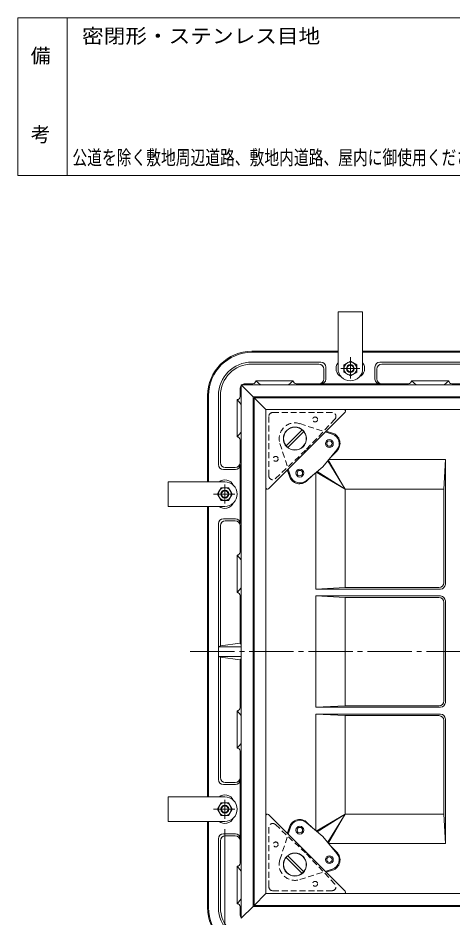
# Model space of a CAD drawing. Units: millimetres, scale not verified. Extents: x -960 to 881, y -687 to 688.
# Drawn here: x -960 to -519, y -226 to 688 of the extents above; entities that cross this region are included whole.
import ezdxf
from ezdxf.enums import TextEntityAlignment as Align

# ---------------------------------------------------------------- set-up
doc = ezdxf.new("R2010")
doc.units = ezdxf.units.MM
doc.header["$LTSCALE"] = 5
doc.linetypes.add('CHAIN2', pattern=[12, 9, -1, 1, -1])
doc.linetypes.add('DASHED1', pattern=[1.8, 1.2, -0.6])
for name, color, linetype, lineweight in [('3-0', 2, 'Continuous', 9), ('3-1', 2, 'Continuous', 9), ('3-2', 3, 'Continuous', 9), ('3-3', 4, 'Continuous', 9), ('3-4', 7, 'Continuous', 9), ('3-6', 6, 'Continuous', 9), ('F-0_F-0ﾚｲﾔ', 7, 'Continuous', 9)]:
    doc.layers.add(name, color=color, linetype=linetype, lineweight=lineweight)
doc.layers.add('F-4_F-4ﾚｲﾔ', color=2, linetype='Continuous')
doc.styles.add('ＭＳ ゴシック', font='')
doc.styles.get('ＭＳ ゴシック').set_extended_font_data('MS Gothic')

msp = doc.modelspace()

# ---------------------------------------------------------------- linework, layer by layer
at = {"layer": '3-0', "color": 7, "linetype": 'CHAIN2'}
msp.add_line((-785.055, 44.932), (-139.994, 44.932), dxfattribs=at)
at = {"layer": '3-1'}
for p, q in [((-722.432, 349.932), (-634.932, 349.932)), ((-722.432, 348.932), (-634.932, 348.932)), ((-609.932, 349.932), (-462.432, 349.932)), ((-609.932, 348.932), (-462.432, 348.932)), ((-722.432, 338.932), (-652.432, 338.932)), ((-622.432, 339.932), (-628.932, 336.179)), ((-592.432, 338.932), (-462.432, 338.932)), ((-722.432, 336.932), (-654.432, 336.932)), ((-649.432, 331.932), (-649.432, 321.932)), ((-647.432, 333.932), (-647.432, 321.707)), ((-628.932, 336.179), (-628.932, 328.685)), ((-597.432, 333.932), (-597.432, 321.707)), ((-595.432, 331.932), (-595.432, 321.932)), ((-590.432, 336.932), (-468.206, 336.932)), ((-713.582, 315.993), (-718.432, 319.941)), ((-622.432, 324.932), (-628.932, 328.685)), ((-622.432, 324.932), (-615.932, 328.685)), ((-555.582, 315.993), (-560.432, 319.941)), ((-734.432, 311.932), (-734.432, 303.932)), ((-729.432, 316.932), (-721.432, 316.932)), ((-713.582, 315.993), (-713.582, 315.732)), ((-685.282, 315.993), (-713.582, 315.993)), ((-685.282, 315.993), (-685.282, 315.732)), ((-677.432, 316.932), (-563.432, 316.932)), ((-592.432, 316.707), (-652.432, 316.707)), ((-555.582, 315.993), (-555.582, 315.732)), ((-527.282, 315.993), (-555.582, 315.993)), ((-527.282, 315.993), (-527.282, 315.732)), ((-519.432, 316.932), (-470.932, 316.932)), ((-767.432, 304.932), (-767.432, 217.432)), ((-766.432, 217.432), (-766.432, 304.932)), ((-756.432, 234.932), (-756.432, 304.932)), ((-754.432, 236.932), (-754.432, 304.932)), ((-733.494, 296.082), (-737.441, 300.932)), ((-733.494, 296.082), (-733.232, 296.082)), ((-733.494, 267.782), (-733.494, 296.082)), ((-733.494, 267.782), (-733.232, 267.782)), ((-734.432, 236.932), (-734.432, 259.932)), ((-751.432, 229.932), (-739.207, 229.932)), ((-749.432, 231.932), (-739.432, 231.932)), ((-734.207, 174.932), (-734.207, 234.932)), ((-757.432, 204.932), (-753.68, 211.432)), ((-753.68, 211.432), (-746.185, 211.432)), ((-742.432, 204.932), (-746.185, 211.432)), ((-742.432, 204.932), (-746.185, 198.432)), ((-767.432, 192.432), (-767.432, 44.932)), ((-766.432, 44.932), (-766.432, 192.432)), ((-756.432, 174.932), (-756.432, 44.932)), ((-751.432, 179.932), (-739.207, 179.932)), ((-749.432, 177.932), (-739.432, 177.932)), ((-754.432, 172.932), (-754.432, 50.706)), ((-734.432, 172.932), (-734.432, 145.932)), ((-733.494, 138.082), (-737.441, 142.932)), ((-733.494, 138.082), (-733.232, 138.082)), ((-733.494, 109.782), (-733.494, 138.082)), ((-733.494, 109.782), (-733.232, 109.782)), ((-734.432, 101.932), (-734.432, 99.949)), ((-734.432, 53.432), (-734.432, 99.949)), ((-754.432, 50.706), (-756.432, 49.932)), ((-756.432, 49.932), (-733.276, 49.932)), ((-734.432, 53.432), (-754.432, 50.706)), ((-733.232, 52.231), (-734.432, 53.432)), ((-767.432, -102.568), (-767.432, 44.932)), ((-766.432, -102.568), (-766.432, 44.932)), ((-756.432, -85.068), (-756.432, 44.932)), ((-754.432, 39.159), (-756.432, 39.932)), ((-756.432, 39.932), (-733.276, 39.932)), ((-734.432, 36.432), (-754.432, 39.159)), ((-754.432, -83.068), (-754.432, 39.159)), ((-733.232, 37.634), (-734.432, 36.432)), ((-734.432, -12.068), (-734.432, 36.432)), ((-733.494, -19.918), (-733.232, -19.918)), ((-733.494, -19.918), (-733.494, -48.218)), ((-733.494, -48.218), (-737.441, -53.068)), ((-733.494, -48.218), (-733.232, -48.218)), ((-734.432, -170.068), (-734.432, -56.068)), ((-751.432, -90.068), (-739.207, -90.068)), ((-749.432, -88.068), (-739.432, -88.068)), ((-734.207, -85.068), (-734.207, -145.068)), ((-742.432, -115.068), (-746.185, -108.568)), ((-757.432, -115.068), (-753.68, -121.568)), ((-742.432, -115.068), (-746.185, -121.568)), ((-767.432, -215.068), (-767.432, -127.568)), ((-766.432, -215.068), (-766.432, -127.568)), ((-753.68, -121.568), (-746.185, -121.568)), ((-756.432, -215.068), (-756.432, -145.068)), ((-751.432, -140.068), (-739.207, -140.068)), ((-749.432, -142.068), (-739.432, -142.068)), ((-754.432, -215.068), (-754.432, -147.068)), ((-733.494, -177.918), (-733.232, -177.918)), ((-733.494, -177.918), (-733.494, -206.218)), ((-733.494, -206.218), (-737.441, -211.068)), ((-733.494, -206.218), (-733.232, -206.218)), ((-734.432, -222.068), (-734.432, -214.068))]:
    msp.add_line(p, q, dxfattribs=at)
at = {"layer": '3-1', "linetype": 'CHAIN2'}
for p, q in [((-622.432, 343.995), (-622.432, 322.249)), ((-632.116, 332.432), (-612.914, 332.432)), ((-749.932, 214.616), (-749.932, 195.414)), ((-761.495, 204.932), (-739.749, 204.932)), ((-749.932, -124.751), (-749.932, -105.549)), ((-761.495, -115.068), (-739.749, -115.068))]:
    msp.add_line(p, q, dxfattribs=at)
at = {"layer": '3-1'}
for points in [[(-622.432, 339.932), (-615.932, 336.18), (-615.932, 328.685)], [(-685.282, 315.993), (-680.432, 319.941), (-718.433, 319.941)], [(-527.282, 315.993), (-522.432, 319.941), (-560.433, 319.941)], [(-733.494, 267.782), (-737.441, 262.932), (-737.441, 300.932)], [(-757.432, 204.932), (-753.68, 198.432), (-746.185, 198.432)], [(-733.494, 109.782), (-737.441, 104.932), (-737.441, 142.932)], [(-733.494, -19.918), (-737.441, -15.068), (-737.441, -53.068)], [(-757.432, -115.068), (-753.68, -108.568), (-746.185, -108.568)], [(-733.494, -177.918), (-737.441, -173.068), (-737.441, -211.068)]]:
    msp.add_lwpolyline(points, dxfattribs=at)
for centre, radius in [((-622.432, 332.427), 6.5), ((-622.432, 332.432), 4), ((-622.432, 332.432), 3.324), ((-749.927, 204.932), 6.5), ((-749.932, 204.932), 4), ((-749.932, 204.932), 3.324), ((-749.927, -115.068), 6.5), ((-749.932, -115.068), 4), ((-749.932, -115.068), 3.324)]:
    msp.add_circle(centre, radius, dxfattribs=at)
for centre, radius, start, end in [((-722.432, 304.932), 45, 90, 180), ((-722.432, 304.932), 44, 90, 180), ((-722.432, 304.932), 34, 90, 180), ((-652.432, 333.932), 5, 0, 90), ((-627.432, 332.432), 9.5, 142.13635, 244.43219), ((-617.432, 332.432), 9.5, 295.56781, 37.86365), ((-592.432, 333.932), 5, 90, 180), ((-722.432, 304.932), 32, 90, 180), ((-654.432, 331.932), 5, 0, 90), ((-590.432, 331.932), 5, 90, 180), ((-721.432, 319.932), 3, 270, 0.16173), ((-677.432, 319.932), 3, 179.83827, 270), ((-654.432, 321.932), 5, 270, 0), ((-652.432, 321.707), 5, 270, 0), ((-592.432, 321.707), 5, 180, 270), ((-590.432, 321.932), 5, 180, 270), ((-563.432, 319.932), 3, 270, 0.16173), ((-519.432, 319.932), 3, 179.83827, 270), ((-729.432, 311.932), 5, 139.4642, 180), ((-729.432, 311.932), 5, 90, 130.5358), ((-737.432, 303.932), 3, 269.83827, 0), ((-737.432, 259.932), 3, 0, 90.16173), ((-751.432, 234.932), 5, 180, 270), ((-749.432, 236.932), 5, 180, 270), ((-739.432, 236.932), 5, 270, 0), ((-739.207, 234.932), 5, 270, 0), ((-749.932, 209.932), 9.5, 25.56781, 127.86365), ((-749.932, 199.932), 9.5, 232.13635, 334.43219), ((-751.432, 174.932), 5, 90, 180), ((-749.432, 172.932), 5, 90, 180), ((-739.432, 172.932), 5, 0, 90), ((-739.207, 174.932), 5, 0, 90), ((-737.432, 145.932), 3, 269.83827, 0), ((-737.432, 101.932), 3, 0, 90.16173), ((-737.432, -12.068), 3, 269.83827, 0), ((-737.432, -56.068), 3, 0, 90.16173), ((-751.432, -85.068), 5, 180, 270), ((-749.432, -83.068), 5, 180, 270), ((-739.432, -83.068), 5, 270, 0), ((-739.207, -85.068), 5, 270, 0), ((-749.932, -110.068), 9.5, 25.56781, 127.86365), ((-749.932, -120.068), 9.5, 232.13635, 334.43219), ((-751.432, -145.068), 5, 90, 180), ((-749.432, -147.068), 5, 90, 180), ((-739.432, -147.068), 5, 0, 90), ((-739.207, -145.068), 5, 0, 90), ((-737.432, -170.068), 3, 269.83827, 0), ((-722.432, -215.068), 45, 180, 270), ((-722.432, -215.068), 44, 180, 270), ((-722.432, -215.068), 34, 180, 270), ((-722.432, -215.068), 32, 180, 270), ((-737.432, -214.068), 3, 0, 90.16173), ((-729.432, -222.068), 5, 180, 220.5358)]:
    msp.add_arc(centre, radius, start, end, dxfattribs=at)
at = {"layer": '3-2'}
for p, q in [((-647.781, 268.184), (-640.859, 265.948)), ((-646.986, 268.978), (-640.551, 266.9)), ((-636.154, 248.654), (-641.324, 243.484)), ((-627.576, 210.076), (-645.424, 238.551)), ((-627.576, 210.076), (-644.63, 239.507)), ((-525.932, 239.932), (-644.276, 239.932)), ((-525.932, 239.932), (-527.432, 210.076)), ((-525.932, 113.432), (-525.932, 239.932)), ((-686.479, 229.486), (-684.4, 223.051)), ((-685.684, 230.281), (-683.448, 223.359)), ((-660.984, 223.824), (-666.154, 218.654)), ((-657.432, 226.776), (-657.432, 108.432)), ((-627.576, 210.076), (-657.007, 227.129)), ((-627.576, 210.076), (-656.051, 227.924)), ((-627.576, 109.932), (-627.576, 210.076)), ((-627.576, 210.076), (-527.432, 210.076)), ((-527.432, 114.932), (-527.432, 210.076)), ((-657.432, 108.432), (-627.576, 109.932)), ((-532.432, 109.932), (-627.576, 109.932)), ((-530.932, 108.432), (-657.432, 108.432)), ((-657.432, 101.432), (-627.576, 99.932)), ((-657.432, 101.432), (-657.432, -11.568)), ((-530.932, 101.432), (-657.432, 101.432)), ((-627.576, -10.068), (-627.576, 99.932)), ((-532.432, 99.932), (-627.576, 99.932)), ((-527.432, 94.932), (-527.432, 44.932)), ((-525.932, 96.432), (-525.932, 44.932)), ((-527.432, -5.068), (-527.432, 44.932)), ((-525.932, -6.568), (-525.932, 44.932)), ((-657.432, -11.568), (-627.576, -10.068)), ((-530.932, -11.568), (-657.432, -11.568)), ((-532.432, -10.068), (-627.576, -10.068)), ((-657.432, -18.568), (-627.576, -20.068)), ((-530.932, -18.568), (-657.432, -18.568)), ((-657.432, -18.568), (-657.432, -136.911)), ((-627.576, -120.211), (-627.576, -20.068)), ((-532.432, -20.068), (-627.576, -20.068)), ((-527.432, -25.068), (-527.432, -120.211)), ((-525.932, -23.568), (-525.932, -150.068)), ((-627.576, -120.211), (-657.007, -137.265)), ((-627.576, -120.211), (-656.051, -138.06)), ((-627.576, -120.211), (-645.424, -148.686)), ((-627.576, -120.211), (-644.63, -149.642)), ((-527.432, -120.211), (-627.576, -120.211)), ((-525.932, -150.068), (-527.432, -120.211)), ((-686.479, -139.622), (-684.4, -133.187)), ((-685.684, -140.416), (-683.448, -133.494)), ((-660.984, -133.959), (-666.154, -128.79)), ((-644.276, -150.068), (-525.932, -150.068)), ((-636.154, -158.79), (-641.324, -153.62)), ((-647.781, -178.319), (-640.859, -176.084)), ((-646.986, -179.114), (-640.551, -177.035))]:
    msp.add_line(p, q, dxfattribs=at)
for centre, radius, start, end in [((-643.932, 256.432), 10, 44.18969, 72.09919), ((-643.932, 256.432), 11, 315, 72.09919), ((-673.932, 226.432), 11, 197.90081, 315), ((-673.932, 226.432), 10, 197.90081, 225.81031), ((-532.432, 114.932), 5, 270, 0), ((-530.932, 113.432), 5, 270, 0), ((-530.932, 96.432), 5, 0, 90), ((-532.432, 94.932), 5, 0, 90), ((-532.432, -5.068), 5, 270, 0), ((-530.932, -6.568), 5, 270, 0), ((-532.432, -25.068), 5, 0, 90), ((-530.932, -23.568), 5, 0, 90), ((-673.932, -136.568), 11, 45, 162.09919), ((-673.932, -136.568), 10, 134.18969, 162.09919), ((-643.932, -166.568), 11, 287.90081, 45), ((-643.932, -166.568), 10, 287.90081, 315.81031)]:
    msp.add_arc(centre, radius, start, end, dxfattribs=at)
at = {"layer": '3-3'}
for p, q in [((-634.932, 332.432), (-634.932, 389.932)), ((-708.232, 211.354), (-708.232, 290.732)), ((-628.854, 290.732), (-708.232, 290.732)), ((-627.793, 288.172), (-705.672, 210.293)), ((-687.7, 254.033), (-671.533, 270.2)), ((-685.932, 252.265), (-669.765, 268.432)), ((-647.883, 268.082), (-640.659, 265.748)), ((-650.247, 232.747), (-636.042, 249.841)), ((-685.582, 230.383), (-683.248, 223.159)), ((-650.247, 232.747), (-667.341, 218.541)), ((-749.932, 217.432), (-807.432, 217.432)), ((-749.932, -127.568), (-807.432, -127.568)), ((-708.232, -121.489), (-708.232, -200.868)), ((-627.793, -198.307), (-705.672, -120.428)), ((-685.582, -140.518), (-683.248, -133.294)), ((-650.247, -142.882), (-667.341, -128.677)), ((-650.247, -142.882), (-636.042, -159.976)), ((-687.7, -164.168), (-671.533, -180.335)), ((-685.932, -162.4), (-669.765, -178.567)), ((-647.883, -178.217), (-640.659, -175.884)), ((-628.854, -200.868), (-708.232, -200.868))]:
    msp.add_line(p, q, dxfattribs=at)
at = {"layer": '3-3', "linetype": 'DASHED1'}
for p, q in [((-705.232, 223.507), (-705.232, 283.732)), ((-641.007, 287.732), (-701.232, 287.732)), ((-673.815, 276.458), (-647.883, 268.082)), ((-638.098, 280.987), (-667.419, 249.919)), ((-693.958, 256.314), (-685.582, 230.383)), ((-698.487, 220.598), (-667.419, 249.919)), ((-705.232, -133.643), (-705.232, -193.868)), ((-698.487, -130.734), (-667.419, -160.054)), ((-693.958, -166.45), (-685.582, -140.518)), ((-638.098, -191.122), (-667.419, -160.054)), ((-673.815, -186.593), (-647.883, -178.217)), ((-641.007, -197.868), (-701.232, -197.868))]:
    msp.add_line(p, q, dxfattribs=at)
at = {"layer": '3-3'}
for points in [[(-609.932, 332.432), (-609.932, 389.932), (-634.932, 389.932)], [(-749.932, 192.432), (-807.432, 192.432), (-807.432, 217.432)], [(-749.932, -102.568), (-807.432, -102.568), (-807.432, -127.568)]]:
    msp.add_lwpolyline(points, dxfattribs=at)
at = {"layer": '3-3', "linetype": 'DASHED1'}
for centre in [(-658.232, 280.732), (-698.232, 240.732), (-698.232, -150.868), (-658.232, -190.868)]:
    msp.add_circle(centre, 2.5, dxfattribs=at)
at = {"layer": '3-3'}
for centre, radius in [((-678.732, 261.232), 11.75), ((-678.732, 261.232), 11.5), ((-643.732, 256.232), 4), ((-643.732, 256.232), 2.75), ((-673.732, 226.232), 4), ((-673.732, 226.232), 2.75), ((-673.732, -136.368), 4), ((-673.732, -136.368), 2.75), ((-678.732, -171.368), 11.75), ((-678.732, -171.368), 11.5), ((-643.732, -166.368), 4), ((-643.732, -166.368), 2.75)]:
    msp.add_circle(centre, radius, dxfattribs=at)
for centre, radius, start, end in [((-622.432, 332.432), 12.5, 180, 0), ((-628.854, 289.232), 1.5, 315, 90), ((-643.732, 256.232), 10, 320.27221, 72.09919), ((-673.732, 226.232), 10, 197.90081, 309.72779), ((-749.932, 204.932), 12.5, 270, 90), ((-706.732, 211.354), 1.5, 180, 315), ((-749.932, -115.068), 12.5, 270, 90), ((-706.732, -121.489), 1.5, 45, 180), ((-673.732, -136.368), 10, 50.27221, 162.09919), ((-643.732, -166.368), 10, 287.90081, 39.72779), ((-628.854, -199.368), 1.5, 270, 45)]:
    msp.add_arc(centre, radius, start, end, dxfattribs=at)
at = {"layer": '3-3', "linetype": 'DASHED1'}
for centre, radius, start, end in [((-701.232, 283.732), 4, 90, 180), ((-641.007, 283.732), 4, 316.65793, 90), ((-678.732, 261.232), 16, 71.79032, 197.90081), ((-701.232, 223.507), 4, 180, 313.34207), ((-701.232, -133.643), 4, 46.65793, 180), ((-678.732, -171.368), 16, 162.09919, 288.20968), ((-641.007, -193.868), 4, 270, 43.34207), ((-701.232, -193.868), 4, 180, 270)]:
    msp.add_arc(centre, radius, start, end, dxfattribs=at)
at = {"layer": '3-4'}
msp.add_line((-749.932, -135.286), (-749.932, -380.116), dxfattribs=at)
at = {"layer": '3-6'}
for p, q in [((-721.232, 303.732), (-733.232, 315.732)), ((-733.232, 315.732), (-733.232, 44.932)), ((-462.432, 315.732), (-733.232, 315.732)), ((-721.232, 303.732), (-721.232, 44.932)), ((-462.432, 303.732), (-721.232, 303.732)), ((-708.232, 290.732), (-720.232, 302.732)), ((-720.232, 302.732), (-720.232, 44.932)), ((-462.432, 302.732), (-720.232, 302.732)), ((-708.232, 290.732), (-708.232, 44.932)), ((-462.432, 290.732), (-708.232, 290.732)), ((-733.232, -225.868), (-733.232, 44.932)), ((-721.232, -213.868), (-721.232, 44.932)), ((-720.232, -212.868), (-720.232, 44.932)), ((-708.232, -200.868), (-708.232, 44.932)), ((-708.232, -200.868), (-720.232, -212.868)), ((-462.432, -200.868), (-708.232, -200.868)), ((-721.232, -213.868), (-733.232, -225.868)), ((-462.432, -213.868), (-721.232, -213.868)), ((-462.432, -212.868), (-720.232, -212.868))]:
    msp.add_line(p, q, dxfattribs=at)
at = {"layer": 'F-0_F-0ﾚｲﾔ'}
for p, q in [((-85, 688.446), (-960, 688.446)), ((-960, 528.446), (-960, 688.446)), ((-910, 528.446), (-910, 688.446)), ((-85, 528.446), (-960, 528.446))]:
    msp.add_line(p, q, dxfattribs=at)

# ---------------------------------------------------------------- texts
at = {"layer": 'F-4_F-4ﾚｲﾔ', "style": 'ＭＳ ゴシック', "width": 1.1}
msp.add_text('密閉形・ステンレス目地', height=14.66, dxfattribs=at).set_placement((-895, 658.446), align=Align.BOTTOM_LEFT)
at = {"layer": 'F-4_F-4ﾚｲﾔ', "style": 'ＭＳ ゴシック'}
for s, p in [('備', (-947.038, 638.446)), ('考', (-947.038, 558.446))]:
    msp.add_text(s, height=14.66, dxfattribs=at).set_placement(p, align=Align.BOTTOM_LEFT)
at = {"layer": 'F-4_F-4ﾚｲﾔ', "color": 4, "style": 'ＭＳ ゴシック', "width": 0.75}
msp.add_text('公道を除く敷地周辺道路、敷地内道路、屋内に御使用ください。', height=14.66, dxfattribs=at).set_placement((-904.733, 535.021), align=Align.BOTTOM_LEFT)

doc.saveas('drawing.dxf')
